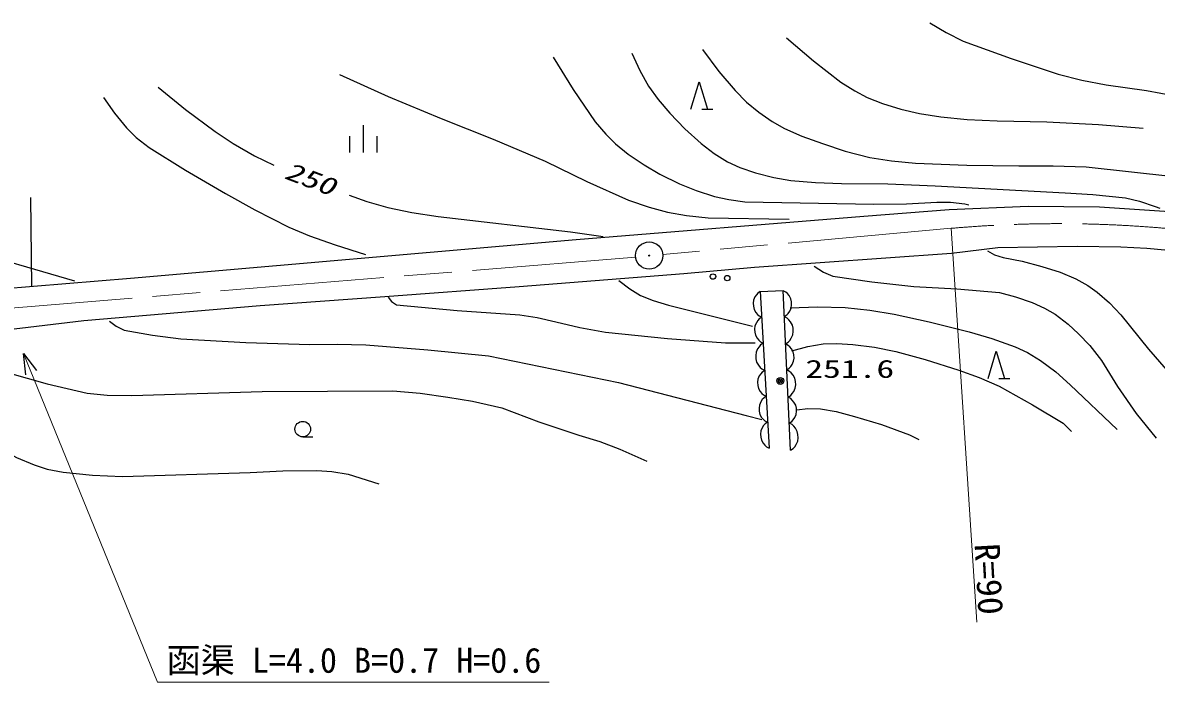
# Model space of a CAD drawing. Units: millimetres, scale not verified. Extents: x 40000 to 680000, y 20000 to 380000.
# Drawn here: x 122003 to 205027, y 266616 to 314932 of the extents above; entities that cross this region are included whole.
import ezdxf
from ezdxf.enums import TextEntityAlignment as Align

# ---------------------------------------------------------------- set-up
doc = ezdxf.new("R2010")
doc.units = ezdxf.units.MM
doc.header["$LTSCALE"] = 1000
doc.linetypes.add('CHAIN', pattern=[18.5, 12, -1.5, 3.5, -1.5])
for name, color, linetype, lineweight in [('M-BGD', 7, 'Continuous', 25), ('M-BMK', 2, 'CHAIN', 13), ('M-BMK-SRVR', 3, 'Continuous', 25), ('M-STR-HTXT', 7, 'Continuous', 13)]:
    doc.layers.add(name, color=color, linetype=linetype, lineweight=lineweight)
doc.styles.add('ＭＳ ゴシック', font='')
doc.styles.get('ＭＳ ゴシック').set_extended_font_data('MS Gothic')

msp = doc.modelspace()

# ---------------------------------------------------------------- linework, layer by layer
at = {"layer": 'M-BGD'}
for p, q in [((170948, 308602), (171548, 310602)), ((171548, 310602), (172148, 308602)), ((171748, 308602), (172548, 308602)), ((146946, 307431), (146946, 305431)), ((145946, 306631), (145946, 305431)), ((147946, 306631), (147946, 305431)), ((122566, 302123), (122648, 295609)), ((189861, 301245), (195632, 301489)), ((195632, 301489), (200864, 301440)), ((200864, 301440), (206732, 301049)), ((162527, 299044), (183604, 300756)), ((183604, 300756), (189861, 301245)), ((129905, 296208), (162527, 299044)), ((193417, 298445), (190015, 298037)), ((199218, 298536), (193417, 298445)), ((202438, 298490), (199218, 298536)), ((204344, 298400), (202438, 298490)), ((206702, 298173), (204344, 298400)), ((190015, 298037), (175590, 296993)), ((170418, 296540), (158352, 295587)), ((175590, 296993), (170418, 296540)), ((120417, 295425), (129905, 296208)), ((158352, 295587), (148522, 294861)), ((148522, 294861), (139404, 294181)), ((175628, 294850), (175527, 294616)), ((175734, 295008), (175628, 294850)), ((175841, 295128), (175734, 295008)), ((176024, 295253), (175841, 295128)), ((176024, 295253), (177695, 295304)), ((176024, 295253), (176667, 283765)), ((178235, 283610), (177695, 295304)), ((177890, 295193), (177695, 295298)), ((178009, 295084), (177890, 295193)), ((178130, 294938), (178009, 295084)), ((178255, 294715), (178130, 294938)), ((139404, 294181), (126481, 293091)), ((175527, 294616), (175502, 294386)), ((175502, 294386), (175515, 294159)), ((175515, 294159), (175565, 293933)), ((175565, 293933), (175692, 293712)), ((178183, 293799), (178286, 294032)), ((178303, 294489), (178255, 294715)), ((178286, 294032), (178314, 294261)), ((178314, 294261), (178303, 294489)), ((126481, 293091), (120112, 292327)), ((175692, 293712), (175814, 293567)), ((175840, 293111), (175734, 292953)), ((175814, 293567), (175934, 293459)), ((175947, 293231), (175840, 293111)), ((175934, 293459), (176130, 293356)), ((176130, 293356), (175947, 293231)), ((177783, 293400), (177967, 293523)), ((177988, 293289), (177783, 293400)), ((177967, 293523), (178076, 293642)), ((178114, 293175), (177988, 293289)), ((178076, 293642), (178183, 293799)), ((178241, 293021), (178114, 293175)), ((175633, 292719), (175608, 292489)), ((175608, 292489), (175621, 292262)), ((175621, 292262), (175671, 292036)), ((175734, 292953), (175633, 292719)), ((178372, 292786), (178241, 293021)), ((178423, 292549), (178372, 292786)), ((178405, 292067), (178434, 292309)), ((178434, 292309), (178423, 292549)), ((175671, 292036), (175798, 291815)), ((175798, 291815), (175920, 291670)), ((175920, 291670), (176041, 291562)), ((176041, 291562), (176237, 291459)), ((176237, 291459), (176044, 291328)), ((177875, 291402), (178069, 291531)), ((178069, 291531), (178184, 291657)), ((178184, 291657), (178296, 291822)), ((178296, 291822), (178405, 292067)), ((122242, 289144), (122065, 290691)), ((122065, 290691), (123020, 289461)), ((175713, 290789), (175687, 290547)), ((175820, 291035), (175713, 290789)), ((175930, 291201), (175820, 291035)), ((176044, 291328), (175930, 291201)), ((178070, 291297), (177875, 291402)), ((178189, 291188), (178070, 291297)), ((178310, 291042), (178189, 291188)), ((178435, 290819), (178310, 291042)), ((178483, 290593), (178435, 290819)), ((178493, 290366), (178483, 290593)), ((192700, 288865), (193300, 290865)), ((193300, 290865), (193900, 288865)), ((175687, 290547), (175700, 290307)), ((175700, 290307), (175753, 290070)), ((175753, 290070), (175887, 289837)), ((175887, 289837), (176015, 289684)), ((178256, 289746), (178363, 289903)), ((178363, 289903), (178466, 290136)), ((178466, 290136), (178493, 290366)), ((175952, 289059), (175851, 288825)), ((176057, 289217), (175952, 289059)), ((176015, 289684), (176142, 289571)), ((176165, 289338), (176057, 289217)), ((176142, 289571), (176348, 289462)), ((176348, 289462), (176165, 289338)), ((177963, 289504), (178147, 289627)), ((178168, 289393), (177963, 289504)), ((178147, 289627), (178256, 289746)), ((178293, 289279), (178168, 289393)), ((178421, 289125), (178293, 289279)), ((178552, 288891), (178421, 289125)), ((175851, 288825), (175826, 288595)), ((175826, 288595), (175839, 288368)), ((175839, 288368), (175889, 288142)), ((175889, 288142), (176016, 287921)), ((178476, 287926), (178585, 288171)), ((178603, 288653), (178552, 288891)), ((178585, 288171), (178614, 288413)), ((178614, 288413), (178603, 288653)), ((193500, 288865), (194300, 288865)), ((176016, 287921), (176138, 287776)), ((176164, 287320), (176058, 287162)), ((176138, 287776), (176258, 287668)), ((176271, 287440), (176164, 287320)), ((176258, 287668), (176454, 287565)), ((176454, 287565), (176271, 287440)), ((178055, 287506), (178249, 287635)), ((178250, 287401), (178055, 287506)), ((178249, 287635), (178363, 287761)), ((178369, 287293), (178250, 287401)), ((178363, 287761), (178476, 287926)), ((178490, 287146), (178369, 287293)), ((175957, 286928), (175932, 286698)), ((175932, 286698), (175945, 286471)), ((175945, 286471), (175995, 286245)), ((176058, 287162), (175957, 286928)), ((178614, 286923), (178490, 287146)), ((178663, 286697), (178614, 286923)), ((178646, 286240), (178673, 286470)), ((178673, 286470), (178663, 286697)), ((175995, 286245), (176122, 286024)), ((176122, 286024), (176244, 285879)), ((176244, 285879), (176364, 285771)), ((176364, 285771), (176560, 285668)), ((176560, 285668), (176377, 285543)), ((178142, 285608), (178327, 285731)), ((178348, 285498), (178142, 285608)), ((178327, 285731), (178436, 285850)), ((178436, 285850), (178542, 286007)), ((178542, 286007), (178646, 286240)), ((176063, 285031), (176038, 284801)), ((176038, 284801), (176051, 284574)), ((176164, 285265), (176063, 285031)), ((176270, 285423), (176164, 285265)), ((176377, 285543), (176270, 285423)), ((178473, 285383), (178348, 285498)), ((178600, 285229), (178473, 285383)), ((178731, 284995), (178600, 285229)), ((178782, 284757), (178731, 284995)), ((142515, 284591), (143265, 284591)), ((176051, 284574), (176101, 284348)), ((176101, 284348), (176228, 284127)), ((176228, 284127), (176350, 283982)), ((176350, 283982), (176470, 283874)), ((178543, 283865), (178656, 284030)), ((178656, 284030), (178765, 284276)), ((178765, 284276), (178793, 284517)), ((178793, 284517), (178782, 284757)), ((176470, 283874), (176667, 283771)), ((178235, 283610), (178429, 283740)), ((178429, 283740), (178543, 283865))]:
    msp.add_line(p, q, dxfattribs=at)
for points in [[(188447, 314932), (189644, 314203), (190891, 313577), (194387, 312300), (197832, 311159), (199579, 310720), (201349, 310386), (204303, 309958), (207452, 309388)], [(177949, 313817), (179926, 312128), (181928, 310568), (182942, 309928), (183858, 309460), (184973, 309007), (186304, 308593), (187671, 308278), (189252, 308024), (191171, 307844), (193370, 307748), (196997, 307662), (200791, 307465), (204054, 307203)], [(160842, 312397), (162330, 310027), (163934, 307678), (164708, 306764), (165423, 306068), (166355, 305310), (167516, 304514), (168673, 303833), (170105, 303121), (171323, 302628), (172660, 302204), (173710, 301971), (174898, 301817), (184345, 301646), (186743, 301661), (188964, 301775), (189965, 301785), (190994, 301666), (191305, 301601)], [(166620, 312701), (167199, 311426), (167840, 310291), (168537, 309310), (169389, 308294), (170500, 307145), (171692, 306075), (172647, 305342), (173615, 304744), (174524, 304328), (175661, 303936), (177011, 303588), (178269, 303370), (180063, 303217), (181971, 303164), (185370, 303128), (188825, 302988), (198355, 302467), (200376, 302349), (202767, 302095), (203804, 301852), (204944, 301474), (205294, 301348)], [(171790, 312955), (172996, 311360), (174176, 309966), (175024, 309115), (175908, 308372), (176899, 307691), (177797, 307187), (179076, 306619), (180583, 306072), (182250, 305530), (184042, 305066), (185622, 304813), (187402, 304642), (191153, 304490), (194952, 304438), (197464, 304454), (199899, 304363), (209408, 303320), (211979, 302933), (214492, 302452), (217217, 301803), (219907, 301053), (227217, 298661)], [(145196, 311130), (148775, 309530), (152652, 307914), (156467, 306399), (160274, 304776), (163309, 303299), (166360, 301927), (167876, 301410), (169239, 301059), (170618, 300809), (172202, 300637), (178142, 300537)], [(131916, 310218), (133932, 308578), (136093, 306959), (137430, 306072), (138987, 305168), (140389, 304483)], [(127911, 309457), (128717, 308301), (129599, 307220), (130315, 306531), (131260, 305796), (133925, 304129), (136861, 302419), (138997, 301221), (141497, 299956), (143010, 299323), (144895, 298655), (147122, 297952)], [(145904, 302306), (147219, 301830), (148745, 301393), (150509, 301029), (152444, 300739), (162122, 299615), (164508, 299269)], [(63045, 298306), (64158, 297845), (65154, 297555), (66139, 297419), (67145, 297394), (68924, 297516), (70721, 297741), (80221, 299421), (84852, 300213), (89599, 300920), (92381, 301242), (95145, 301459), (97544, 301545), (99877, 301526), (101674, 301422), (103419, 301215), (113007, 299468), (115070, 299047), (117395, 298453), (125795, 296025)], [(192655, 298223), (193182, 297933), (193814, 297731), (195193, 297468), (196652, 297082), (197984, 296650), (199137, 296163), (200015, 295682), (200704, 295198), (201605, 294403), (202430, 293522), (204448, 291021), (206545, 288596), (207420, 287640), (208441, 286684), (212312, 284137)], [(179974, 297090), (180653, 296656), (181343, 296375), (184199, 295953), (187266, 295615), (190423, 295441), (193546, 295162), (194708, 294863), (195923, 294436), (196840, 294033), (197624, 293585), (198573, 292851), (199321, 292148), (200151, 291275), (201020, 290181), (202183, 288284), (203539, 286315), (205020, 284499)], [(165675, 296049), (166465, 295428), (167247, 294953), (168171, 294573), (169299, 294237), (175458, 292697)], [(148782, 294826), (149017, 294499), (149387, 294271), (153829, 293858), (158402, 293545), (159684, 293343), (161049, 293016), (162809, 292595), (164699, 292259), (169224, 291808), (173468, 291482), (175640, 291474)], [(178208, 294056), (180208, 294118), (182248, 294068), (184040, 293878), (185819, 293581), (188402, 293020), (191310, 292277), (192986, 291799), (194687, 291194), (195586, 290770), (196544, 290192), (197656, 289347), (198712, 288411), (202167, 285133)], [(128356, 293059), (128841, 292700), (129446, 292414), (131523, 292034), (133591, 291765), (138352, 291499), (143026, 291353), (145026, 291390), (147126, 291326), (151675, 290976), (156116, 290521), (165647, 288570), (174979, 286167), (176138, 285858)], [(178343, 290885), (179504, 291209), (180625, 291406), (181623, 291440), (182801, 291365), (184390, 291155), (185959, 290844), (188093, 290262), (190554, 289473), (192064, 288939), (193511, 288309), (195960, 286949), (198197, 285594), (198815, 284998)], [(120876, 289300), (123789, 288489), (126738, 287785), (128187, 287658), (129986, 287617), (139543, 287928), (149111, 287977), (151103, 287798), (153149, 287510), (154938, 287200), (157085, 286716), (159809, 285701), (162734, 284722), (164266, 284260), (165745, 283705), (167714, 282824)], [(178706, 286583), (179503, 286662), (180436, 286643), (181574, 286450), (182929, 286098), (184897, 285502), (186951, 284742), (187628, 284409)], [(117117, 286039), (118820, 284791), (120660, 283582), (121555, 283095), (122844, 282538), (123800, 282237), (124969, 282001), (127119, 281801), (129317, 281702), (138667, 281983), (141063, 282110), (143538, 282140), (144654, 282054), (145838, 281854), (148096, 281148)]]:
    msp.add_lwpolyline(points, dxfattribs=at)
for centre, radius in [((172555, 296339), 200), ((173600, 296221), 200), ((177490, 288687), 250), ((177490, 288687), 150), ((177490, 288687), 50), ((142515, 285161), 570)]:
    msp.add_circle(centre, radius, dxfattribs=at)
at = {"layer": 'M-BMK'}
for p, q in [((190008, 299871), (168886, 297962)), ((166896, 297766), (121137, 294030))]:
    msp.add_line(p, q, dxfattribs=at)
msp.add_arc((197845, 210212), 90000, 81.23216, 94.99524, dxfattribs=at)
at = {"layer": 'M-BMK-SRVR'}
for radius in [1000, 40]:
    msp.add_circle((167890, 297872), radius, dxfattribs=at)
at = {"layer": 'M-STR-HTXT'}
for p, q in [((191872, 271016), (190008, 299871)), ((122065, 290691), (131874, 266616)), ((131874, 266616), (160557, 266616))]:
    msp.add_line(p, q, dxfattribs=at)

# ---------------------------------------------------------------- texts
at = {"layer": 'M-BGD', "style": 'ＭＳ ゴシック', "oblique": 15, "width": 1.4}
msp.add_text('250', height=1320, rotation=339.2, dxfattribs=at).set_placement((140932, 303186), align=Align.BOTTOM_LEFT)
at = {"layer": 'M-BGD', "style": 'ＭＳ ゴシック', "width": 1.45}
msp.add_text('251.6', height=1320, dxfattribs=at).set_placement((179321, 288520), align=Align.BOTTOM_LEFT)
at = {"layer": 'M-STR-HTXT', "style": 'ＭＳ ゴシック', "width": 1.05}
msp.add_text('R=90', height=1833, rotation=273.2, dxfattribs=at).set_placement((191168, 276714), align=Align.BOTTOM_LEFT)
at = {"layer": 'M-STR-HTXT', "style": 'ＭＳ ゴシック'}
msp.add_text('函渠 L=4.0 B=0.7 H=0.6', height=1833, dxfattribs=at).set_placement((132540, 266765), align=Align.BOTTOM_LEFT)

doc.saveas('drawing.dxf')
